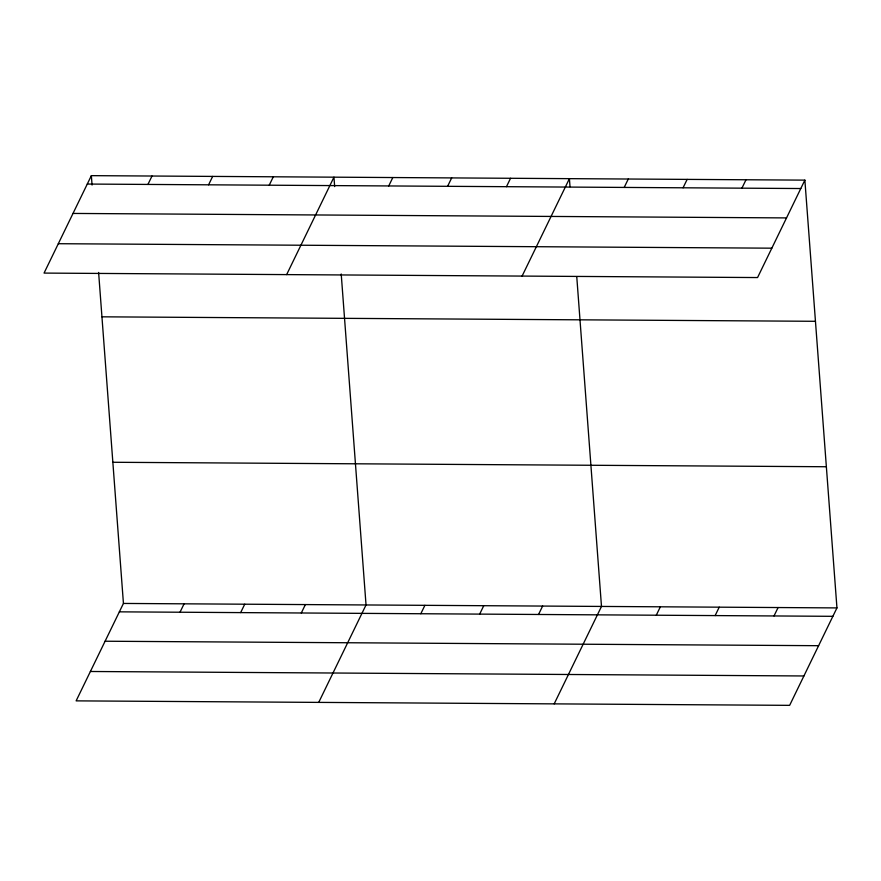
<?xml version="1.0" encoding="UTF-8"?>
<svg xmlns="http://www.w3.org/2000/svg" width="881" height="881" viewBox="0 0 881 881"><rect width="100%" height="100%" fill="white"/><g stroke="black" fill="none" stroke-linecap="round" stroke-linejoin="round"><path stroke-width="1.32" d="M91.36 175.649L44.05 273.088L757.561 277.559L804.871 180.131L91.36 175.649L92.064 185.065M147.931 184.437L152.006 176.035M208.577 184.823L212.651 176.409M269.223 185.197L273.308 176.795M98.617 272.449L123.439 603.441L76.129 700.869L789.64 705.351L836.95 607.912L804.871 180.131M286.644 274.608L333.954 177.18L334.659 186.585M180.01 612.229L184.085 603.815M388.741 185.946L392.816 177.544M240.656 612.603L244.731 604.201M447.603 186.32L451.678 177.918M506.465 186.684L510.551 178.281M301.302 612.989L305.388 604.586M522.103 276.083L569.412 178.656L570.018 186.717M318.724 702.388L366.033 604.961L341.211 273.98M624.2 187.422L628.274 179.019M420.821 613.738L424.895 605.335M683.061 187.796L687.147 179.394M479.682 614.101L483.757 605.699M741.923 188.171L746.009 179.757M538.544 614.475L542.63 606.073M554.182 703.875L601.492 606.436L576.769 276.799M656.279 615.213L660.354 606.811M715.141 615.588L719.215 607.174M774.003 615.951L778.088 607.549M87.274 184.052L800.785 188.534M73.013 213.433L786.524 217.915M58.311 243.707L771.822 248.178M101.943 316.819L815.454 321.301M112.856 462.272L826.367 466.743M123.439 603.441L836.95 607.912M119.353 611.843L832.864 616.326M105.092 641.225L818.603 645.696M90.391 671.487L803.901 675.969"/></g></svg>
